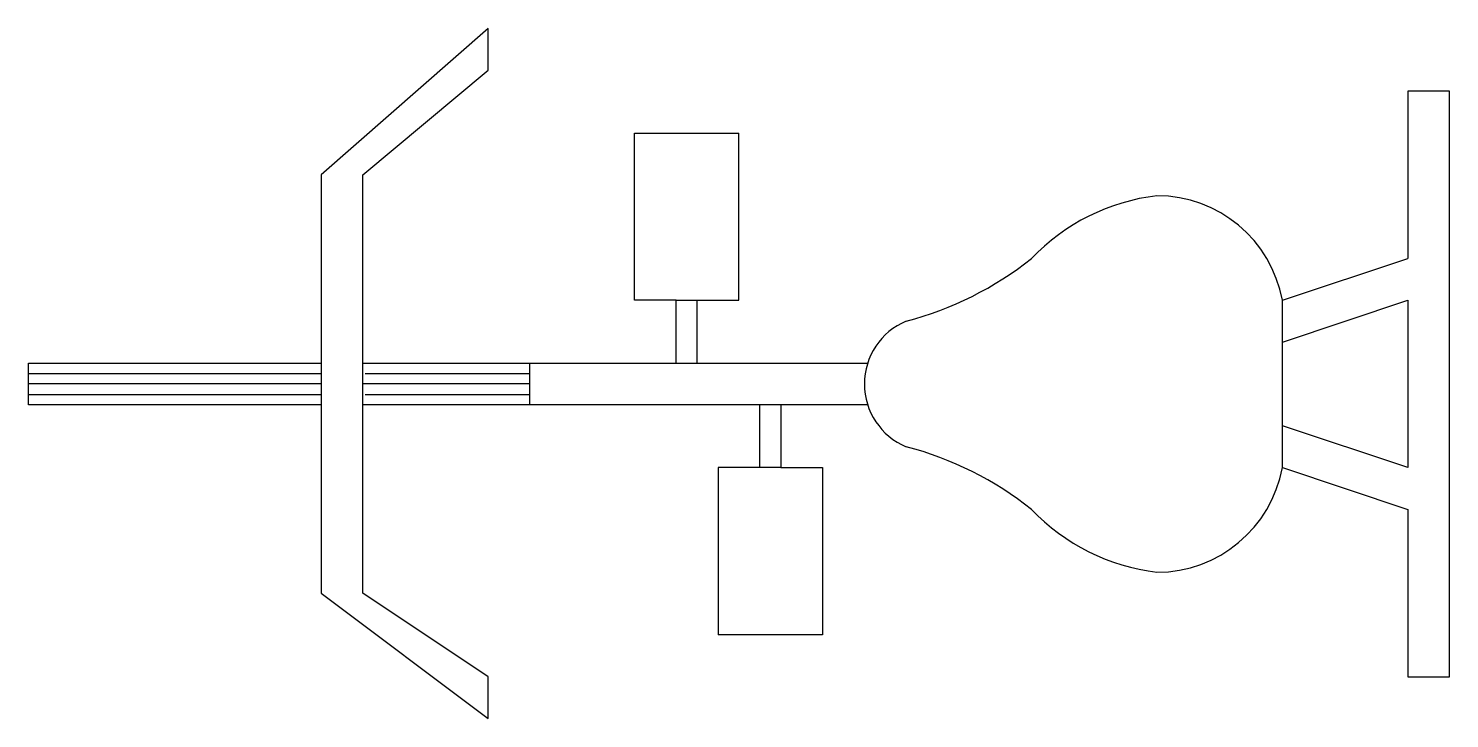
# Model space of a CAD drawing. Header units: millimetres. Extents: x 1376.679 to 1377.359, y 2710.243 to 2710.573.
import ezdxf

# ---------------------------------------------------------------- set-up
doc = ezdxf.new("R2010")
doc.units = ezdxf.units.MM
doc.header["$LTSCALE"] = 10
doc.layers.add('Equipam_fitness', color=1, linetype='Continuous')

msp = doc.modelspace()

# ---------------------------------------------------------------- linework, layer by layer
at = {"layer": 'Equipam_fitness'}
for p, q in [((1376.89882, 2710.57263), (1376.81882, 2710.50263)), ((1376.89882, 2710.55263), (1376.89882, 2710.57263)), ((1376.83882, 2710.50263), (1376.89882, 2710.55263)), ((1377.35882, 2710.54263), (1377.33882, 2710.54263)), ((1377.33882, 2710.54263), (1377.33882, 2710.46263)), ((1377.35882, 2710.26263), (1377.35882, 2710.54263)), ((1376.96882, 2710.44263), (1376.96882, 2710.52263)), ((1376.96882, 2710.52263), (1377.01882, 2710.52263)), ((1377.01882, 2710.44263), (1377.01882, 2710.52263)), ((1376.81882, 2710.50263), (1376.81882, 2710.39263)), ((1376.83882, 2710.30263), (1376.83882, 2710.50263)), ((1377.27882, 2710.44263), (1377.33882, 2710.46263)), ((1376.98882, 2710.44263), (1376.96882, 2710.44263)), ((1376.98882, 2710.41263), (1376.98882, 2710.44263)), ((1376.98882, 2710.44263), (1377.01882, 2710.44263)), ((1376.99882, 2710.41263), (1376.99882, 2710.44263)), ((1377.27882, 2710.36263), (1377.27882, 2710.44263)), ((1377.27882, 2710.42263), (1377.33882, 2710.44263)), ((1377.33882, 2710.44263), (1377.33882, 2710.36263)), ((1376.67882, 2710.39263), (1376.67882, 2710.41263)), ((1376.67882, 2710.41263), (1376.81882, 2710.41263)), ((1376.83882, 2710.41263), (1376.91882, 2710.41263)), ((1376.91882, 2710.39263), (1376.91882, 2710.41263)), ((1376.91882, 2710.41263), (1377.08009, 2710.41263)), ((1376.67882, 2710.40763), (1376.81897, 2710.40763)), ((1376.84003, 2710.40763), (1376.91882, 2710.40763)), ((1376.81882, 2710.40263), (1376.67882, 2710.40263)), ((1376.91882, 2710.40263), (1376.83882, 2710.40263)), ((1376.67882, 2710.39763), (1376.81897, 2710.39763)), ((1376.81882, 2710.39263), (1376.67882, 2710.39263)), ((1376.81882, 2710.39263), (1376.81882, 2710.30263)), ((1376.91882, 2710.39263), (1376.83882, 2710.39263)), ((1376.84003, 2710.39763), (1376.91882, 2710.39763)), ((1377.08009, 2710.39263), (1376.91882, 2710.39263)), ((1377.02882, 2710.36263), (1377.02882, 2710.39263)), ((1377.03882, 2710.39263), (1377.03882, 2710.36263)), ((1377.33882, 2710.36263), (1377.27882, 2710.38263)), ((1377.02882, 2710.36263), (1377.00882, 2710.36263)), ((1377.00882, 2710.36263), (1377.00882, 2710.28263)), ((1377.03882, 2710.36263), (1377.02882, 2710.36263)), ((1377.03882, 2710.36263), (1377.05882, 2710.36263)), ((1377.05882, 2710.36263), (1377.05882, 2710.28263)), ((1377.27882, 2710.36263), (1377.33882, 2710.34263)), ((1377.33882, 2710.34263), (1377.33882, 2710.31263)), ((1377.33882, 2710.31263), (1377.33882, 2710.26263)), ((1376.81882, 2710.30263), (1376.89882, 2710.24263)), ((1376.89882, 2710.26263), (1376.83882, 2710.30263)), ((1377.05882, 2710.28263), (1377.00882, 2710.28263)), ((1376.89882, 2710.24263), (1376.89882, 2710.26263)), ((1377.33882, 2710.26263), (1377.35882, 2710.26263))]:
    msp.add_line(p, q, dxfattribs=at)
for centre, radius, start, end in [((1377.23051, 2710.39426), 0.09906, 96.77449, 136.35562), ((1377.21883, 2710.43165), 0.06099, 10.3795, 90.00939), ((1377.05713, 2710.59102), 0.16378, 284.7476, 308.3825), ((1377.11132, 2710.40263), 0.0325, 112.61987, 247.3801), ((1377.05713, 2710.21425), 0.16378, 51.6175, 75.2525), ((1377.21883, 2710.37362), 0.06099, 269.9906, 349.6205), ((1377.23051, 2710.411), 0.09906, 223.6443, 263.2256)]:
    msp.add_arc(centre, radius, start, end, dxfattribs=at)

doc.saveas('drawing.dxf')
